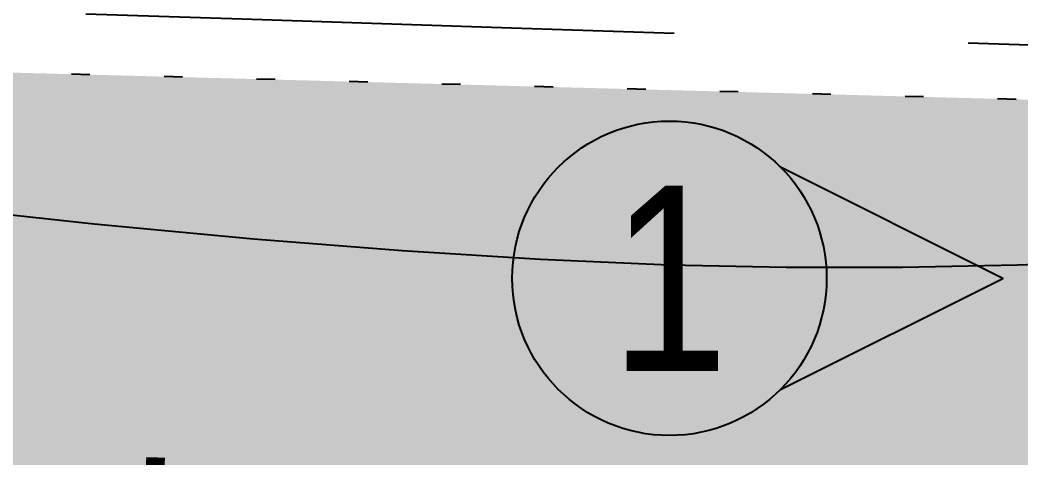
# Model space of a CAD drawing. Extents: x 318135 to 320565, y 5636722 to 5638970.
# Drawn here: x 319718 to 319772, y 5637958.9 to 5637982.6 of the extents above; entities that cross this region are included whole.
import ezdxf
from ezdxf.enums import TextEntityAlignment as Align

# ---------------------------------------------------------------- set-up
doc = ezdxf.new("R2010")
doc.units = 0
doc.header["$LTSCALE"] = 5
doc.linetypes.add('DASHED2', pattern=[9.525, 6.35, -3.175])
doc.linetypes.add('foc-TOPO', pattern=[1, 0.2, -0.8])
for name, color, linetype in [('AS-ROADS', 254, 'Continuous'), ('CG-NOTES', 7, 'Continuous'), ('Contour_Line_Intermediate-200', 8, 'DASHED2'), ('Contour_Line_Major', 7, 'DASHED2'), ('L-ROAD-T', 7, 'Continuous'), ('T-GENERAL', 48, 'foc-TOPO')]:
    doc.layers.add(name, color=color, linetype=linetype)
doc.styles.add('80L', font='ARIALN.TTF', dxfattribs={"height": 10})

# ---------------------------------------------------------------- blocks, each defined once
blk = doc.blocks.new('*U78')
at = {"layer": 'CG-NOTES', "color": 182}
blk.add_lwpolyline([(5.998, -6.002), (18, -0.007), (6.002, 5.998)], dxfattribs=at)
blk.add_circle((0, 0), 8.485, dxfattribs=at)
at = {"color": 182, "style": '80L'}
blk.add_attdef('#', text='', height=10, dxfattribs=at).set_placement((0, 0), align=Align.MIDDLE_CENTER)

msp = doc.modelspace()

# ---------------------------------------------------------------- hatches: boundary and pattern name
at = {"layer": 'AS-ROADS'}
h = msp.add_hatch(color=256, dxfattribs=at)
h.dxf.hatch_style = 1
h.paths.add_polyline_path([(320565.099, 5637953.036), (320445.152, 5637957.01), (320315.452, 5637965.46), (320183.882, 5637966.82), (319981.672, 5637968.74), (319780.932, 5637978.05), (319575.362, 5637983.53), (319425.932, 5637987.726), (319425.932, 5637910.86), (319475.002, 5637909.8), (319575.222, 5637907.27), (319675.632, 5637904.41), (319779.652, 5637902.94), (319979.082, 5637898), (320180.782, 5637888.96), (320316.742, 5637884.92), (320444.352, 5637884.47), (320565.099, 5637879.815)])

# ---------------------------------------------------------------- linework, layer by layer
at = {"layer": 'Contour_Line_Intermediate-200'}
msp.add_lwpolyline([(319823.446, 5637974.075), (319814.773, 5637973.498), (319807.544, 5637972.766), (319801.761, 5637971.878), (319795.907, 5637971.117), (319789.983, 5637970.483), (319783.988, 5637969.976), (319777.923, 5637969.597), (319771.787, 5637969.345), (319765.582, 5637969.22), (319759.305, 5637969.223), (319752.959, 5637969.352), (319746.05, 5637969.652), (319738.58, 5637970.12), (319730.548, 5637970.759), (319721.954, 5637971.567), (319712.798, 5637972.545)], dxfattribs=at)
at = {"layer": 'Contour_Line_Major', "flags": 128}
msp.add_lwpolyline([(320419.337, 5637977.622), (320415.337, 5637978.033), (320405.278, 5637979.082), (320393.792, 5637980.292), (320383.593, 5637981.357), (320374.682, 5637982.277), (320367.058, 5637983.05), (320360.721, 5637983.679), (320355.672, 5637984.162), (320351.91, 5637984.499), (320349.436, 5637984.691), (320348.249, 5637984.737), (320346.074, 5637984.776), (320342.91, 5637984.808), (320338.758, 5637984.833), (320333.618, 5637984.851), (320327.489, 5637984.861), (320320.372, 5637984.865), (320312.267, 5637984.861), (320303.174, 5637984.851), (320294.446, 5637984.834), (320286.084, 5637984.81), (320278.089, 5637984.781), (320270.459, 5637984.745), (320263.195, 5637984.702), (320256.297, 5637984.654), (320249.765, 5637984.599), (320243.599, 5637984.537), (320237.34, 5637984.436), (320230.988, 5637984.294), (320224.542, 5637984.113), (320218.002, 5637983.891), (320211.37, 5637983.63), (320204.644, 5637983.328), (320197.825, 5637982.986), (320190.912, 5637982.604), (320184.418, 5637982.234), (320178.343, 5637981.876), (320172.687, 5637981.53), (320167.449, 5637981.196), (320162.63, 5637980.874), (320158.23, 5637980.563), (320154.249, 5637980.265), (320150.686, 5637979.978), (320145.344, 5637979.676), (320138.224, 5637979.358), (320129.325, 5637979.025), (320118.648, 5637978.677), (320106.191, 5637978.313), (320091.956, 5637977.933), (320075.942, 5637977.538), (320058.149, 5637977.128), (320042.26, 5637976.783), (320028.275, 5637976.505), (320016.194, 5637976.292), (320006.017, 5637976.146), (319997.744, 5637976.066), (319991.374, 5637976.051), (319986.908, 5637976.103), (319984.346, 5637976.22), (319981.813, 5637976.348), (319979.309, 5637976.487), (319976.832, 5637976.636), (319974.385, 5637976.796), (319971.966, 5637976.966), (319969.576, 5637977.147), (319967.214, 5637977.339), (319964.881, 5637977.541), (319962.718, 5637977.713), (319960.725, 5637977.856), (319958.901, 5637977.968), (319957.248, 5637978.051), (319955.765, 5637978.103), (319954.451, 5637978.126), (319953.308, 5637978.119), (319952.334, 5637978.082), (319949.07, 5637978.1), (319943.516, 5637978.172), (319935.672, 5637978.299), (319925.538, 5637978.48), (319913.113, 5637978.716), (319898.398, 5637979.006), (319881.393, 5637979.351), (319862.098, 5637979.751), (319845.164, 5637980.104), (319830.59, 5637980.411), (319818.376, 5637980.672), (319808.523, 5637980.886), (319801.031, 5637981.054), (319795.9, 5637981.176), (319793.129, 5637981.252), (319792.718, 5637981.282), (319792.186, 5637981.303), (319791.531, 5637981.316), (319790.755, 5637981.321), (319789.857, 5637981.317), (319788.836, 5637981.306), (319787.694, 5637981.286), (319786.43, 5637981.258), (319785.043, 5637981.222), (319783.703, 5637981.192), (319782.408, 5637981.167), (319781.159, 5637981.148), (319779.956, 5637981.135), (319778.799, 5637981.127), (319777.687, 5637981.126), (319776.622, 5637981.13), (319775.602, 5637981.14), (319771.878, 5637981.245), (319765.449, 5637981.445), (319756.316, 5637981.74), (319744.479, 5637982.13), (319729.937, 5637982.615), (319712.691, 5637983.196), (319692.741, 5637983.871), (319670.086, 5637984.642), (319650.146, 5637985.31), (319632.92, 5637985.876), (319618.41, 5637986.34), (319606.614, 5637986.701), (319597.533, 5637986.96), (319591.167, 5637987.117), (319587.515, 5637987.171), (319586.579, 5637987.123), (319585.59, 5637987.094), (319584.549, 5637987.085), (319583.457, 5637987.095), (319582.312, 5637987.125), (319581.115, 5637987.174), (319579.867, 5637987.242), (319578.566, 5637987.33), (319577.213, 5637987.438), (319575.634, 5637987.566), (319573.827, 5637987.715), (319571.794, 5637987.886), (319569.533, 5637988.077), (319567.045, 5637988.289), (319564.331, 5637988.523), (319561.389, 5637988.777), (319558.221, 5637989.053), (319553.164, 5637989.396), (319546.219, 5637989.806), (319537.387, 5637990.284), (319526.666, 5637990.83), (319514.057, 5637991.443), (319499.559, 5637992.124), (319483.174, 5637992.873), (319464.901, 5637993.689), (319448.911, 5637994.403), (319435.206, 5637995.015), (319423.785, 5637995.525), (319414.649, 5637995.933), (319407.796, 5637996.239), (319403.228, 5637996.443), (319400.944, 5637996.545), (319400.944, 5637996.545)], dxfattribs=at)
at = {"layer": 'T-GENERAL', "flags": 128}
msp.add_lwpolyline([(320411.271, 5637959.218), (320315.452, 5637965.46), (320183.882, 5637966.82), (319981.672, 5637968.74), (319780.932, 5637978.05), (319575.362, 5637983.53), (319425.932, 5637987.726)], dxfattribs=at)

# ---------------------------------------------------------------- block references
at = {"layer": 'CG-NOTES', "xscale": 0.999522299150053, "yscale": 0.999522299150053, "zscale": 0.999522299150053}
msp.add_blockref('*U78', (319752.997, 5637968.642), dxfattribs=at).add_auto_attribs({'#': '1'})

# ---------------------------------------------------------------- texts
at = {"layer": 'L-ROAD-T', "style": '80L'}
msp.add_text('Government Road Allowance', height=9.9985, rotation=358.2099, dxfattribs=at).set_placement((319707.281, 5637954.005), align=Align.MIDDLE_CENTER)

doc.saveas('drawing.dxf')
